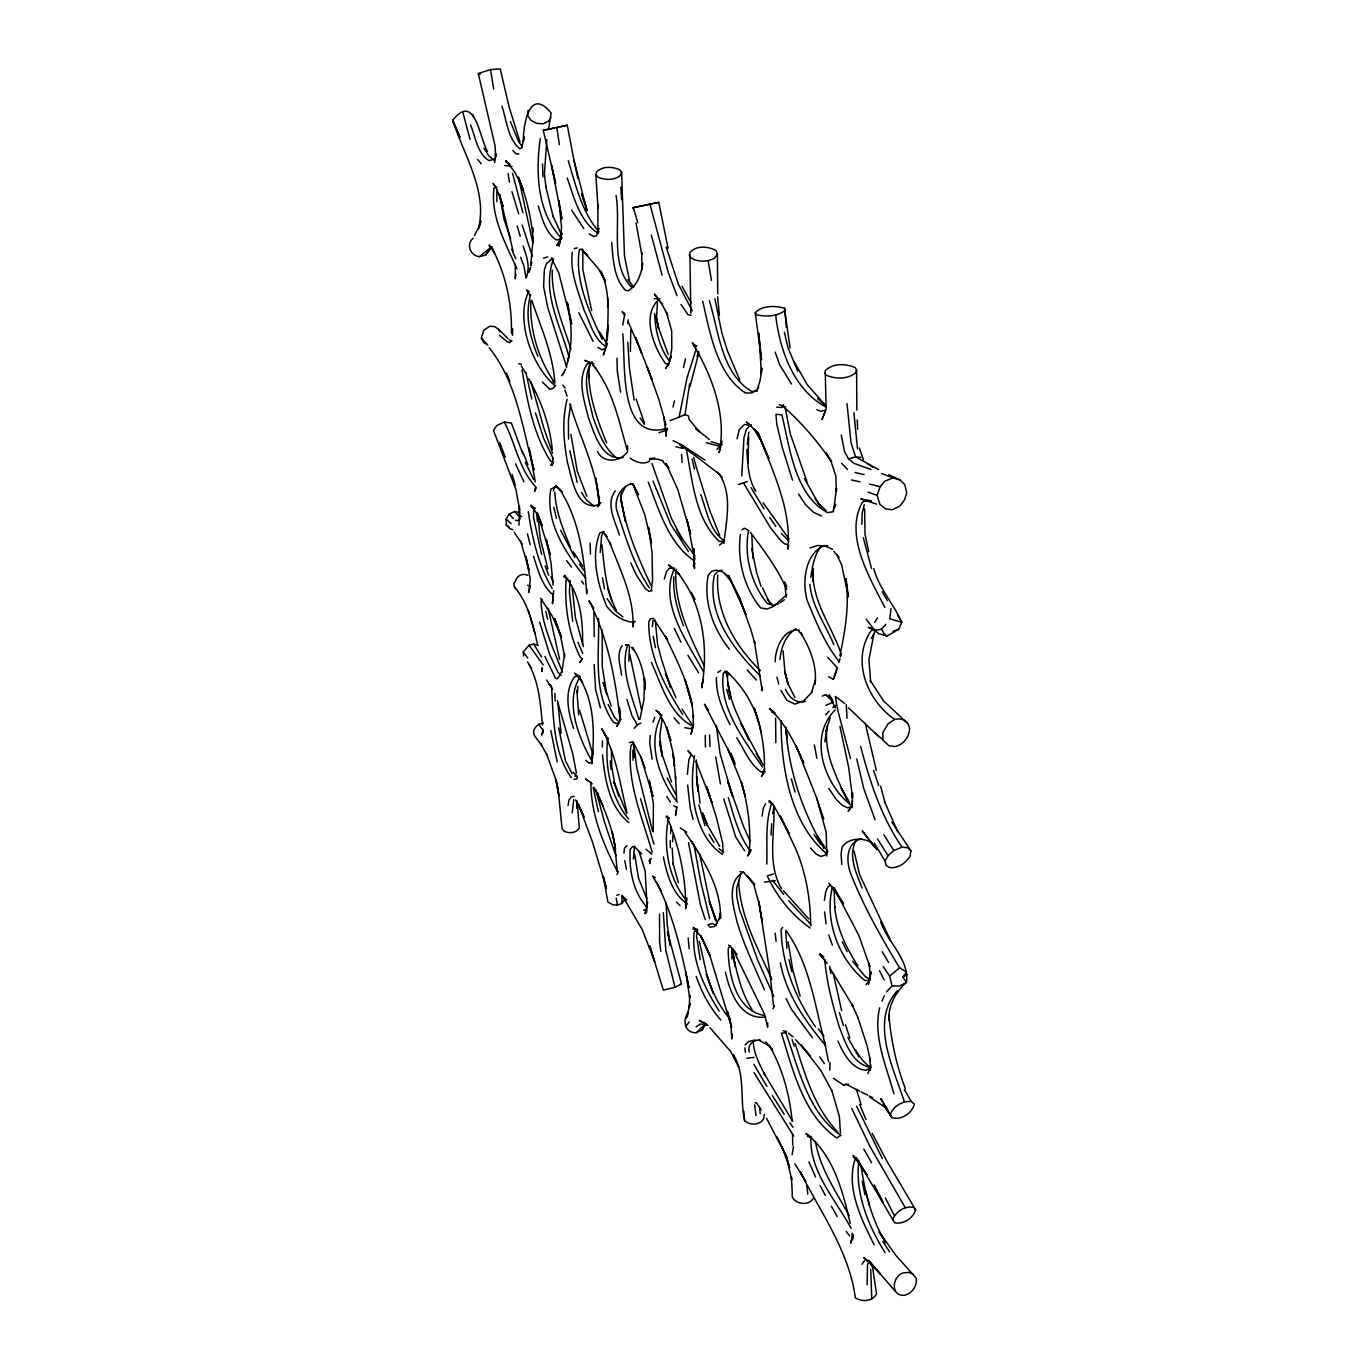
<?xml version="1.0" encoding="UTF-8"?>
<svg xmlns="http://www.w3.org/2000/svg" width="1369" height="1369" viewBox="0 0 1369 1369"><rect width="100%" height="100%" fill="white"/><g stroke="black" fill="none" stroke-linecap="round" stroke-linejoin="round"><path stroke-width="1.5" d="M611.413 749.493L611.755 766.674L614.852 784.608L613.979 782.041L626.797 813.665M672.196 848.113L673.24 864.746M690.849 313.261L689.856 252.529C696.273 245.205 708.303 246.129 716.09 250.681L717.407 254.343L717.715 293.89M716.5 677.518C715.713 694.203 722.798 709.981 729.985 724.629M689.702 994.904L689.702 998.001L685.749 971.939L688.949 987.751C681.591 951.455 673.223 915.04 656.299 881.824L661.073 891.459L658.335 885.948M852.528 792.839L852.511 797.939L848.694 767.581L839.933 726.254M633.419 858.979L634.497 846.196M673.839 576.862C672.692 593.684 677.604 610.129 683.456 625.701M647.024 905.114L645.158 871.043L639.152 851.775M512.571 335.268L512.639 328.663M576.879 690.472L578.711 714.892M617.231 871.471L614.955 845.768L612.2 831.958L615.434 848.985C612.936 829.46 605.201 811.218 597.312 793.336L598.202 795.252L593.821 787.243M696.308 759.966L696.77 779.474L698.087 791.504L696.547 776.788L700.072 803.124M764.347 771.312C765.288 749.801 761.232 728.257 754.216 707.961L758.494 721.703M781.066 720.522C780.929 765.853 789.999 822.341 825.764 852.973M659.567 914.047L659.567 941.444L660.799 951.301M542.073 667.336L541.987 671.597L542.449 668.654M852.493 793.181L852.185 807.488L852.357 800.66M767.735 1022.968L767.633 1027.161L764.535 1014.258L733.767 951.079M602.189 629.98L602.24 666.412L606.672 694.083L603.164 682.395L611.173 706.079M597.911 230.386L597.928 204.529L598.031 207.746L595.823 174.633L596.696 171.81C602.685 165.923 612.508 166.573 619.712 169.722L621.629 172.46L624.469 255.849L629.603 281.244M600.187 552.58L601.641 535.604L604.003 531.412M689.651 995.383L689.309 1007.635L689.856 1003.426L687.495 1014.84L688.453 1011.759C682.207 1019.494 684.38 1033.321 696.325 1032.739L702.177 1029.95L705.514 1023.413M829.802 1070.113L830.025 1062.276M861.837 524.31L862.162 513.409L864.25 504.613M533.208 237.949L530.607 265.381M883.108 739.944L882.714 732.911L888.087 723.739L894.641 719.444A16.24 12.903 -47.7 0 1 909.581 728.274C909.598 736.625 903.454 744.668 895.24 746.533L888.823 745.66L875.15 732.637M530.932 300.256C529.341 329.245 538.034 358.079 554.188 382.071M762.311 687.375L762.191 690.695L754.387 641.548L754.781 643.242L750.674 629.004L739.311 597.534L728.53 575.493L745.883 614.424L739.311 597.534L731.354 581.842L724.714 573.423M840.446 1133.207L839.385 1116.454L831.702 1090.22L832.147 1091.367L820.921 1070.558L800.728 1044.615L810.551 1056.286L795.56 1039.619M520.631 257.321L523.968 266.065L526.072 278.129C530.659 267.4 526.74 256.362 523.129 246.044M748.706 437.019L747.765 463.081L747.269 449.34M826.859 856.138L826.174 832.318L816.711 798.144L823.762 818.867M687.375 774.46L688.847 759.744L690.9 755.192M717.784 575.014C715.097 611.875 734.811 645.74 760.462 670.69M542.518 733.613L542.74 729.215M577.461 692.577L577.786 686.417M653.201 831.873L653.389 803.517L649.214 780.381L652.893 796.313L640.932 757.177L632.94 741.912M864.626 508.892L865.02 534.269L868.75 551.861M564.627 653.869L562.163 669.971M834.132 889.456L834.782 907.75L834.645 906.535C836.664 928.045 846.11 947.93 857.85 965.778M593.924 612.662L594.18 636.636M572.174 812.861L573.731 799.479M771.038 835.039L771.688 823.676M775.607 718.075L775.829 742.597M519.005 525.2L519.364 506.273L520.1 519.091M630.818 330.1L630.39 351.405M846.23 704.556L847.035 718.246M773.998 808.446C774.614 834.97 767.273 865.003 781.613 888.875M548.524 129.388L551.159 113.045C529.632 86.572 523.215 123.963 523.283 141.777L524.327 136.951L521.709 147.647M586.993 589.149L586.668 593.855C584.272 557.696 579.549 519.655 559.271 488.665L562.334 492.395L555.814 485.447L558.946 488.682L555.506 486.423M650.189 735.512L649.693 742.546L652.123 759.008M670.125 420.659L685.013 414.704L689.651 383.799M687.05 897.927L685.647 908.759C686.211 877.597 678.819 844.759 666.686 815.924L669.304 818.559L666.121 816.814L668.739 818.217M621.629 491.642L621.013 500.25L625.411 521.247L620.859 498.213C625.445 528.708 638.176 557.594 650.959 585.47M553.162 594.266L552.46 603.78L553.675 590.638M622.758 325.137L624.623 314.699M672.538 841.661L673.103 834.491M888.789 1020.624C888.139 1005.616 895.651 992.063 906.466 982.326C909.564 959.549 887.625 942.42 880.934 921.97L890.329 940.383L859.578 874.603L854.051 851.005M588.602 377.861L589.611 365.164M775.179 661.775C775.162 648.444 783.359 628.097 799.393 630.185M813.374 573.32L812.638 581.38L813.374 568.563C810.534 598.732 830.572 624.213 840.309 651.404M824.874 741.895L827.184 726.152C823.077 753.378 837.383 779.132 848.78 802.901L841.114 788.048L849.225 801.943M627.806 323.632L628.166 319.798M761.848 368.193L761.352 373.412L759.401 341.052M646.476 912.935L647.537 901.88L645.073 913.756L646.613 909.392L643.635 910.231M670.57 833.396L671.169 827.338M572.31 252.187C569.692 272.277 578.42 291.58 584.152 310.387C590.364 322.844 593.616 339.461 606.45 346.853M727.709 673.308L727.298 676.953L727.487 672.624C726.511 696.958 739.517 718.657 749.134 740.15L741.142 723.671L763.2 765.305M494.568 162.62L495.578 153.533L495.732 156.99L495.082 145.901L478.294 73.464L490.564 69.597L500.215 68.929L509.182 107.21L520.015 141.982M553.025 458.341L552.237 465.409L553.213 461.918L550.68 465.049L553.589 462.157L550.355 460.891C533.328 434.041 527.305 401.083 522.051 370.075M652.38 626.591L653.081 620.26M679.127 417.134L687.152 377.433L696.376 348.359M528.126 110.29L527.544 115.407L531.172 120.523L536.768 123.347L543.134 123.826L548.267 121.311L550.851 117.477M487.843 345.159L483.514 342.404L481.358 337.972L483.77 330.305L489.708 326.267L494.568 326.609L498.384 329.125L508.036 338.622M623.956 853.144L624.538 848.061L627.002 845.546M731.85 948.289L731.97 959.104M732.381 1034.074L731.765 1039.003L730.926 1023.824L727.35 1011.263L731.508 1027.212M747.252 444.6L748.826 432.279M496.896 190.086L496.844 201.773M740.407 534.389C736.933 560.092 744.154 587.797 760.616 607.887L766.88 609.051L773.28 606.587L786.884 594.642M629.415 645.911L628.919 661.176M761.746 368.415L760.189 380.24L756.817 391.175M891.031 608.675L889.696 618.805L901.76 622.279L898.594 629.415L887.129 636.003L883.433 634.377M591.767 758.529L592.863 750.503L591.87 763.936C594.368 734.828 595.344 703.632 579.481 677.758L582.527 682.275L574.689 673.137L579.806 676.594L576.743 675.824L574.501 676.902C563.703 692.166 568.272 712.068 573.577 728.496M764.278 1114.4L763.697 1118.713C759.949 1125.386 749.955 1125.609 744.633 1120.732C739.688 1099.102 745.677 1074.682 733.305 1054.626L738.712 1066.947L730.652 1051.478L709.895 1027.691M540.31 138.526C535.484 171.399 537.11 212.178 560.845 237.47L558.946 246.146L561.786 233.106L559.767 240.893L556.687 245.496L561.786 237.881M551.536 686.605C553.401 716.295 553.196 752.984 571.318 777.609M780.022 659.516C780.878 647.691 785.635 635.233 795.971 628.576M891.801 822.119L910.898 850.765L910.163 856.121C905.782 862.864 898.064 868.767 889.645 867.518L886 865.413L885.093 860.998L874.226 843.133M546.847 139.467L544.417 173.521L545.974 187.758L545.735 186.252L553.162 216.815M675.619 573.132L676.183 569.247M676.851 806.735L675.533 815.565L676.457 809.969M762.105 816.078L763.269 808.463L765.511 803.774M853.212 1234.701L850.543 1243.138L853.212 1234.701L852.459 1239.698L852.1 1233.127M515.942 274.313L515.223 278.865L515.377 264.337M810.756 577.427C812.467 566.355 814.247 554.496 821.571 545.598M824.378 900.528L825.729 891.852L828.142 886.496L830.761 885.23M621.115 719.136L616.649 726.443C621.03 721.121 620.328 713.677 619.301 707.294L620.003 719.564C615.622 679.058 607.665 637.441 589.064 600.769L593.924 608.349M599.04 228.503L596.473 235.827L593.547 236.478L589.149 233.859M635.13 621.235L633.573 622.228L632.923 626.916C634.292 597.158 619.883 569.47 609.667 542.295L610.574 544.417L604.944 534.167L606.878 536.46M657.445 302.549L656.504 318.498L658.694 329.381L655.888 315.674L659.054 329.142L668.209 354.571M697.711 929.483L696.564 936.088L700.243 959.669M792.086 1154.717L793.49 1146.623M568.067 805.4L569.008 800.078L571.215 797.032L574.21 796.279M772.681 813.665L773.998 806.153M723.876 543.39C726.357 520.631 732.637 494.654 719.307 474.068C706.13 464.416 693.655 453.755 679.88 444.976M719.204 919.54L720.316 913.277L720.47 918.479C721.275 889.61 705.771 864.352 691.054 840.754L698.036 851.912M642.797 263.242C641.24 273.492 637.714 285.419 628.08 290.793L625.171 290.074C613.603 277.531 613.055 258.501 611.686 242.381M694.271 562.402L694.477 568.477L693.672 548.473L694.631 559.031L693.364 566.013L694.904 563.326M582.835 249.398L582.835 269.59L591.682 310.66M788.612 545.324L787.894 549.191C791.761 508.275 771.774 469.755 757.913 432.433L768.848 458.461L760.788 440.493L754.062 429.062L757.519 432.57M650.275 860.382L649.642 863.685L650.617 858.842M607.819 737.686C604.448 765.767 610.42 796.655 628.508 818.987M764.672 768.796L761.489 776.394L764.022 773.348M567.125 399.32C561.82 420.078 563.634 441.759 567.502 462.585C571.712 477.405 576.195 510.466 597.74 505.075M748.946 853.743L749.801 849.601L749.254 853.674C751.119 829.546 748.193 805.092 741.279 781.939L745.455 797.015L741.005 781.699L728.394 750.383L704.453 704.231L708.064 710.254L706.986 708.697M567.981 359.602C573.183 340.778 571.164 321.116 567.245 302.258L571.66 323.974L558.86 273.15L551.382 258.057M651.165 590.535L652.534 580.182L652.072 552.58L648.512 527.407L651.439 542.637L644.765 514.607L632.7 483.719L638.57 494.757L634.634 487.518M570.616 404.42L568.409 420.317L568.546 439.141M839.881 655.563C845.255 630.39 849.67 604.396 845.854 578.659M826.14 408.629L825.233 370.623C832.78 363.042 845.802 363.469 855.06 367.559L856.618 370.092L856.823 410.067M561.786 233.106L560.828 237.487L561.53 227.134L558.877 200.559L561.906 219.04L551.553 165.375L555.609 183.412L543.271 130.329L567.296 125.263L573.97 160.293M761.386 690.267L762.037 687.238M702.194 684.106L703.118 679.88L701.664 687.837C708.697 647.999 703.204 603.832 676.953 571.746L679.606 574.86L668.534 564.969L673.24 568.135L669.321 568.186L666.429 571.729L664.341 579.104M869.349 979.691L871.06 972.007L868.408 984.26L870.136 975.447L869.093 963.485L869.863 966.634L858.722 935.164L833.704 887.454L843.526 903.745L828.895 883.142M683.525 367.474L685.458 358.866M597.911 507.078L599.382 500.866L595.789 477.986L599.468 505.349C597.175 469.926 579.943 437.55 569.898 403.906M530.932 265.826L531.754 262.386M570.171 580.713L569.401 591.956L572.704 621.372M689.993 386.554L698.806 352.997M530.47 585.573L528.776 592.435L530.282 578.916L525.833 556.362L529.016 570.086L520.46 540.481M737.001 438.833L739.277 429.661L744.479 424.39L751.598 425.981L746.327 421.943L757.125 432.262M672.966 406.969L674.489 400.86M639.956 719.221L644.012 699.337L644.457 678.066L645.244 689.189C644.337 674.541 640.863 659.653 632.427 647.417L634.532 650.771L631.417 647.417M662.151 718.639L659.772 736.128L662.185 756.236L659.533 741.485L662.51 755.585L671.597 782.058M879.617 1007.858C872.892 1036.795 886.428 1066.075 893.854 1093.763M722.028 441.212L719.119 452.66C727.213 414.858 711.64 374.678 692.252 342.763L696.239 346.169L693.193 345.382L696.872 346.066M693.655 724.047L691.054 734.263L693.09 725.981L693.347 715.148L693.381 717.647L692.081 704.077L685.013 679.76L692.235 705.874C687.82 681.197 675.978 658.677 665.351 636.226L667.011 639.306L654.433 620.037M566.441 366.379L569.23 355.478L567.587 361.775M838.906 662.682L839.967 658.711M810.876 1138.409C809.815 1171.744 835.86 1200.271 851.193 1228.421M872.156 1133.344L887.044 1161.46L915.621 1209.854C913.277 1218.153 903.198 1224.725 894.607 1222.757L857.422 1159.783L867.381 1175.595L853.127 1155.436L857.644 1159.988L853.263 1157.096L856.874 1158.088M840.498 656.726L841.387 653.578M621.817 895.223L622.022 903.42L617.539 905.131L612.901 904.806L607.836 902.034L603.267 876.297L606.484 888.618L592.52 842.123L578.351 804.014L584.272 817.379M874.004 633.761L868.921 659.516L870.684 682.19L870.359 680.65L883.518 700.877L907.561 723.311M836.75 668.585L833.396 679.264L828.536 676.714M487.501 151.531C479.492 137.704 474.821 91.757 452.728 120.404C463.834 155.091 488.1 191.643 478.277 229.136L481.084 221.076M529.153 272.089L530.522 267.537M668.106 820.253C663.315 847.291 668.551 877.289 685.544 899.416M625.222 898.56L622.022 903.42M836.972 669.749L833.396 679.264M825.866 731.217L830.162 717.698M890.244 1114.982L880.832 1098.708L891.972 1117.652L890.244 1114.982C892.742 1106.34 902.582 1100.727 911.326 1101.48L914.321 1104.184C912.199 1113.185 901.11 1120.544 891.972 1117.652L883.227 1104.903L887.574 1108.89L869.572 1096.945M858.876 1160.604C854.804 1192.81 868.117 1225.666 885.093 1252.652M877.153 495.441L880.113 486.662L885.041 481.032L893.187 477.901L900.323 480.125L904.841 484.729L906.74 492.635L904.652 499.685L899.998 505.914L892.468 509.747L885.486 508.857L879.839 504.305L877.153 495.441L868.117 492.138M720.573 916.511L714.481 926.505L710.066 927.241L707.841 924.794L712.102 923.527L716.483 925.393M543.065 731.217L541.696 735.085L542.774 732.244M867.946 1073.57L870.958 1065.065M653.047 722.182L654.81 717.288M748.467 530.796C743.795 555.403 751.341 584.495 767.496 603.661L773.177 605.303L778.773 603.643M696.992 356.573L698.789 351.593M694.631 755.756C688.864 788.065 693.227 834.919 722.524 854.461M553.333 490.838L554.907 486.594M832.557 886.684C823.864 919.797 838.752 959.652 865.122 980.7L869.555 980.016M825.148 411.539L821.999 419.564L825.935 409.707M835.655 504.322L833.875 508.84L836.493 488.014L836.356 491.351L835.809 475.916L831.017 461.507L825.901 452.66L831.411 461.439M811.851 691.448L815.428 679.931L815.034 684.158C817.276 665.83 809.952 647.794 800.386 632.529L802.593 635.062M771.295 804.613C764.98 823.59 767.496 844.297 766.777 864.027M590.912 782.212C590.484 812.878 603.318 844.776 617.607 871.796M676.029 446.739L681.95 448.228L683.063 445.473L673.137 440.647M856.618 370.092L855.488 372.916C847.479 379.453 835.381 379.127 826.226 375.243L824.754 372.881M833.054 510.74L835.449 504.802M620.465 496.074L624.983 487.706M892.502 1220.258C895.155 1211.856 905.303 1205.011 914.098 1207.578L915.621 1209.854M854.923 1159.765C845.956 1188.446 861.409 1219.385 874.192 1244.849M740.732 874.483L736.642 888.053L736.847 897.003L739.277 909.016L757.861 960.542L773.913 996.41M871.266 638.57L875.955 629.928M530.71 294.472C524.567 314.75 530.025 337.082 537.829 356.248M882.012 1000.961L884.306 995.776M650.532 458.204L649.077 461.473C642.728 464.844 635.61 462.02 630.236 458.136M616.991 874.517L618.258 871.796M666.121 432.022L667.507 429.079M702.177 1029.95L704.795 1024.371M561.992 670.964L558.501 677.398L556.995 678.767L555.523 678.185L544.862 656.418M479.937 224.927L474.444 235.554M621.629 172.46L620.054 175.762C613.877 180.486 605.201 180.143 598.253 177.354L595.823 174.633M536.391 487.672L534.56 491.488L535.655 486.748C519.039 469.293 515.394 443.077 504.305 422.097L496.776 425.537L493.456 430.396L515.959 489.606L519.57 509.679M773.023 1008.748L774.358 1005.975M725.998 674.267L727.333 671.512M855.83 840.737C847.839 856.173 856.498 873.405 862.111 888.105M627.327 646.1C620.071 670.331 632.067 696.273 638.964 719.615M841.045 1135.466C807.693 1112.706 798.76 1068.813 785.84 1032.688L786.593 1031.216M885.093 860.998L888.036 855.693L893.854 850.525L902.017 847.154L907.75 847.753L910.898 850.765M523.694 655.973L523.215 651.969L528.999 645.244L533.722 644.063L537.795 645.227M783.65 404.642L782.007 407.466L776.702 407.192M565.739 369.082L561.838 375.739L564.37 372.009M751.222 849.995L747.577 856.001L749.853 852.459M553.521 259.186C541.012 291.357 560.623 325.531 568.939 356.676M512.827 529.632L509.85 528.691L506.308 524.977L506.068 519.125L509.131 514.128L514.658 511.493L519.467 512.673M527.749 272.226L530.676 267.571M542.107 599.382L540.995 601.145C542.021 626.129 553.778 649.128 562.385 672.179M745.164 1044.941L748.484 1041.552L755.226 1040.029M622.176 645.774C615.879 654.331 620.687 665.745 621.543 675.242M874.654 622.382L877.563 617.881M813.905 1197.259C810.362 1205.781 796.672 1205.062 792.548 1197.516A12.133 9.429 -0.1 0 1 792.309 1193.665L791.368 1177.1L791.658 1179.667L786.473 1156.531L766.52 1118.233M685.664 1018.947L687.768 1015.866M581.192 660.406L579.771 662.493L582.492 658.677L580.456 657.633C568.665 634.069 564.387 606.262 566.064 580.114L567.81 578.865L563.806 576.452L566.817 578.488L564.387 575.271L570.325 583.091M730.156 945.859L728.205 948.7C728.274 973.051 735.256 1009.723 763.508 1015.319M851.073 807.128L848.113 811.423L851.877 806.512L847.702 807.864L842.414 805.451L836.373 799.65L828.775 788.51M479.475 256.653L485.55 255.113L490.958 247.259L479.475 256.653C470.44 256.02 465.7 243.99 473.178 238.257M886.547 991.892L892.058 985.902L899.536 986.005L906.466 982.326L902.907 977.124L906.552 971.904L899.587 967.883C881.841 938.364 864.592 908.314 851.758 876.246C846.008 863.702 844.895 842.842 861.649 838.769M861.957 1264.271L864.523 1260.609M758.717 387.222L756.646 390.131L751.752 392.971L745.489 392.954C716.637 374.387 709.963 332.342 702.673 301.197M615.331 490.821C605.166 503.912 615.383 521.555 619.404 535.125M485.55 255.113L492.087 246.779M592.127 361.587C580.935 377.656 589.2 399.286 592.845 416.689C598.441 432.176 604.379 449.648 618.514 459.402M827.869 851.278L824.891 855.283L820.767 856.412L815.873 853.862L810.516 847.993M717.407 254.343L714.464 258.245C707.071 262.095 697.129 262.352 690.198 257.304L689.172 254.891M667.559 932.272L681.522 984.003L675.037 987.357L663.349 990.129L649.779 945.893L654.69 961.791L642.283 929.671L623.186 897.191M782.674 927.361L781.1 929.448C781.836 964.443 795.663 998.275 815.428 1026.801M633.659 742.34L630.869 746.002C626.711 782.332 642.335 817.858 652.209 852.339M648.889 861.152L651.114 858.26M674.695 568.032C658.078 602.48 687.324 641.616 703.307 671.494M812.193 691.944L803.74 700.808L794.841 704.145L786.816 700.278L780.912 690.335M866.029 984.585L870.53 978.903M685.493 1026.613L689.206 1022.01M555.626 385.322L553.264 388.231L549.842 389.258L542.415 382.054M661.98 714.704C646.271 742.34 659.208 778.533 677.193 802.114M869.349 1262.081L867.501 1264.34L867.159 1284.789M634.155 728.411L637.167 724.749L640.914 723.157M696.325 1032.739L705.822 1023.379M759.059 337.15L758.717 333.266L761.523 359.739L755.226 312.799C762.293 305.15 775.333 305.578 784.608 308.247L786.336 327.396M835.193 709.946C807.71 737.07 824.326 785.19 851.638 805.554M511.732 340.351L509.764 342.609L507.403 341.942L499.668 335.354M866.183 619.301L875.013 630.596L881.448 629.21L885.846 624.264M720.231 445.969L717.014 449.477L722.182 444.121M580.251 676.406C564.439 701.578 578.266 737.035 591.648 760.428M825.627 714.858L829.135 711.059M899.587 967.883L889.61 976.011L892.058 985.902M561.718 237.522L559.527 239.832L555.917 239.797C545.221 231.943 542.107 217.979 538.257 206.017M577.478 777.78L576.007 779.303L573.97 779.201M528.348 292.23C515.446 320.312 531.805 365.763 554.633 385.339M751.085 424.698L746.516 429.113L743.966 437.789L741.724 475.967M627.276 452.095C619.969 461.952 603.78 463.732 597.483 451.65M543.51 723.02L538.856 724.269L535.399 727.315L533.568 730.995L534.081 735.136L542.415 746.362L540.618 743.607L547.378 755.62L546.436 753.652L556.019 780.125L558.928 795.868L555.865 779.372L558.039 788.253L562.06 828.741L563.686 830.846C568.546 833.858 576.246 833.259 579.309 828.005L577.136 801.926M897.294 990.762C869.674 1021.77 893.495 1068.077 904.396 1101.823M719.478 545.256L722.798 542.415M597.158 505.537L600.82 502.543M832.865 707.619L835.774 705.292M693.33 726.545L690.575 728.684L684.842 727.675M794.995 1163.89L805.691 1181.498L800.044 1171.573C820.716 1212.575 849.225 1251.403 855.317 1297.761C861.803 1302.193 872.755 1301.543 876.536 1293.893L872.293 1265.538M784.608 308.247L784.779 310.575C777.147 316.615 766.161 316.787 756.971 314.887L755.226 312.799M535.365 508.104L533.722 509.336L533.499 517.242L541.576 554.377M519.091 519.45L517.431 520.648L515.48 520.152M780.159 602.668L784.351 599.759M696.034 1026.904L700.38 1023.995L707.773 1025.415M717.852 672.419L720.727 670.519M741.93 529.786L744.411 528.177L748.809 530.556M840.344 1135.688L836.853 1137.964C803.5 1115.29 792.873 1070.01 781.459 1033.219L785.84 1032.688M870.77 1067.409L866.064 1070.318C851.124 1068.915 843.441 1053.189 837.896 1041.09M902.907 977.124L907.356 974.42M522.119 147.476L519.792 148.827C507.694 138.594 506.718 120.352 501.927 106.132M494.876 159.078L489.024 160.669C477.131 153.294 475.591 136.832 470.474 124.887M552.717 258.108L546.385 263.755L544.349 269.967L543.596 286.669L547.737 307.443L566.715 367.422M825.815 705.411L833.139 702.211M659.824 298.75C640.675 314.066 653.578 347.35 665.676 363.846L669.116 363.692L665.471 368.501L668.688 363.897L671.135 356.043L669.886 360.458L671.803 348.154L671.683 330.87L666.429 312.269M726.289 671.512L723.397 672.915C718.554 707.431 743.966 739.773 762.482 767.034M665.3 430.533L658.9 432.775M822.256 696.102L825.558 694.716L829.118 696.907M738.387 484.575L747.286 481.529M773.451 873.952L767.307 875.938C776.343 895.925 792.394 915.741 810.191 927.994M590.997 762.567L589.012 763.286L585.829 760.274M743.658 871.967C725.416 881.841 733.562 907.801 737.549 923.699C744.668 946.441 754.935 968.02 764.484 989.804M603.387 531.737L599.793 532.986C590.723 555.797 597.586 584.187 606.707 606.364C613.107 614.476 622.946 621.783 633.573 622.228M810.037 547.959L817.413 545.461L825.507 546.248L832.643 549.26M892.913 631.28L898.594 629.415M632.05 483.565C619.969 486.525 612.953 501.088 617.47 512.622C625.958 538.376 633.95 565.106 649.3 587.746M824.925 410.152L821.16 411.316L816.831 409.759M871.711 500.951L868.151 500.369L862.47 502.132C843.988 535.193 869.469 577.307 884.87 607.511M652.174 590.518L649.214 591.442L645.244 588.584L636.226 574.758L630.784 562.967M764.484 882.115L775.384 880.661M543.527 258.125L547.686 256.876M658.746 202.355L632.649 207.78L658.746 202.355L668.038 248.148M722.147 570.154L717.75 571.403L714.344 575.254C706.301 614.407 733.835 649.693 760.086 675.67M619.062 722.678L616.238 723.465L613.363 722.233C592.418 692.252 599.639 653.133 598.51 618.651M667.456 428.189C617.556 443.419 625.992 361.707 622.724 333.796M721.446 444.549L717.236 445.678L706.199 442.7M841.25 435.017L844.587 451.702L848.506 458.837L855.591 456.921L860.879 457.366M616.786 895.24L619.164 894.59M833.396 1078.327L843.441 1084.95L846.11 1084.231L859.766 1091.23M496.81 187.177L494.072 187.878C490.085 215.429 505.709 244.093 517.037 268.82M556.036 486.269L550.868 489.161C544.794 522.308 565.859 553.367 585.727 578.231M629.312 742.7L632.358 741.981M574.176 248.525L577.273 247.875M554.017 128.087L543.271 130.329M623.083 457.52C601.676 461.353 594.317 432.895 588.345 417.596C584.392 400.723 576.794 379.983 587.027 364.103L590.689 362.871L593.889 363.949M567.296 125.263L556.858 127.437L559.408 144.703M651.199 458.564L654.707 457.879M805.571 701.322C796.672 704.487 788.749 696.907 785.43 689.292M833.841 511.612L827.646 512.656C794.841 495.219 789.879 448.022 781.904 414.91L775.966 414.277L776.753 423.911L782.435 448.091L792.497 480.091M843.441 1084.95L848.404 1084.18M582.39 249.09L579.361 249.517C574.381 279.276 589.337 312.354 602.138 339.17M681.95 448.228L686.023 447.646C692.457 479.492 694.596 518.081 719.273 541.439L723.722 541.371M753.908 1057.398L746.789 1058.203M634.874 846.572L632.067 846.898L630.185 849.413C628.833 869.315 633.128 892.485 647.092 907.356M760.223 1040.012C753.6 1039.499 747.149 1044.958 749.202 1051.974M512.006 166.282L504.511 165.461M634.241 286.549L631.212 286.805C609.65 264.285 621.081 223.814 616.016 195.408M504.305 422.097L511.373 423.021L522.855 453.892M765.271 771.825L761.352 772.082C749.408 764.005 744.24 749.476 736.744 737.737M649.676 458.889L658.147 459.214L663.058 460.994M756.544 391.243L751.547 391.397C721.429 373.275 718.793 331.486 709.364 300.701M518.919 153.927L516.13 153.978L512.845 150.59M653.954 618.531L650.72 618.566L648.803 621.697C648.136 655.152 665.043 686.759 682.549 714.344M827.749 545.632L823.984 545.615C804.818 554.394 802.166 581.603 807.06 600.016C815.65 621.286 824.566 643.036 838.821 661.227M628.457 644.833L625.376 644.799L628.85 645.398M765.87 1016.996C740.218 1020.435 730.053 992.303 725.365 972.144M478.209 74.063L480.211 74.166M521.76 516.575L517.944 515.36L514.658 511.493M654.142 298.647L657.959 298.904M692.971 928.918L697.334 929.329L694.22 931.673C690.934 959.755 704.453 987.785 719.119 1011.075M680.325 983.883L681.522 984.003M561.29 675.259L557.902 672.282L549.79 654.673L539.626 622.022M779.201 404.676L785.738 407.089M887.129 636.003L878.847 633.727L875.013 630.596M721.343 444.788L711.161 441.657M871.317 1067.478C852.254 1064.757 845.392 1042.528 839.283 1027.024C832.746 1005.034 826.619 982.6 824.737 959.669M691.054 315.264L687.974 314.682L681.095 304.448M807.47 1136.544L811.646 1137.331L805.93 1133.515C833.516 1154.717 842.602 1190.944 850.2 1223.253M868.151 500.369L860.827 498.915L876.519 504.134M518.834 363.692L521.349 364.188M851.535 479.989L860.023 481.82M771.688 712.188L775.213 712.975M553.572 593.906L551.211 593.359C541.183 583.553 537.743 569.145 533.499 556.242M693.296 726.357C669.612 715.029 661.655 684.928 651.456 662.459M855.043 472.51L864.13 474.632M869.537 484.096L880.113 486.662M788.493 544.776L784.54 543.818L780.484 540.327L770.422 527.578L743.213 482.59M740.064 871.591L744.462 872.857M826.055 407.106C793.524 389.72 779.594 349.745 775.658 314.973M759.162 1040.303L769.224 1045.813M783.188 1030.686L785.447 1031.387M533.944 507.642L531.086 506.701L533.927 508.07L531.052 505.161L538.068 515.428L542.227 525.867L537.178 512.519L550.15 554.531L546.248 539.129L551.057 563.087L553.008 584.922M821.263 955.733L823.779 956.572M870.958 469.533L853.88 463.27L848.506 458.837M685.013 414.704L688.367 415.834L689.257 419.564L699.319 431.783L695.897 428.737L709.45 439.517M527.818 575.356L525.696 574.621A8.163 6.811 -35.6 0 0 517.294 577.376L513.94 583.451L514.402 586.907C528.451 603.387 533.071 625 537.795 645.552M881.55 473.537L893.187 477.901M686.793 832.147L680.29 828.057M591.887 363.127L584.7 360.355L590.056 362.734M574.86 775.949L577.478 776.976M755.14 1102.61L756.218 1103.038M506.017 162.363L510.004 164.058M913.226 1274.214L909.119 1272.434L903.591 1272.828C891.886 1275.908 890.09 1296.922 904.858 1295.211C912.182 1293.243 917.692 1285.577 916.101 1277.979L895.822 1255.305L879.12 1231.843L885.846 1242.778C871.591 1219.916 865.157 1193.101 861.169 1166.73M873.2 629.466L868.22 627.31L874.415 629.535L870.821 631.058C851.193 660.799 867.159 700.38 894.641 719.444M821.691 515.976L813.682 512.417L805.691 504.904L798.657 494.141M494.688 160.601L488.493 155.553L483.959 148.177M687.614 904.139C672.282 894.333 666.874 873.935 663.383 856.926M527.544 585.179L530.333 586.48M888.738 474.615L900.323 480.125M548.507 684.26L551.091 685.51M837.537 667.986L827.715 657.36M861.255 1091.983L867.792 1095.183M872.258 843.082C863.206 837.178 848.558 837.623 842.089 847.069L841.062 854.068L841.798 864.472M878.59 469.635L855.591 456.921L851.005 442.683L847.017 403.667M869.469 1096.056L872.806 1097.767M822.341 955.802L819.466 954.261L822.752 957.718M768.899 802.012L772.886 804.168L769.19 800.557L774.101 806.17L789.194 833.721L780.244 815.89L796.193 849.909C806.136 873.918 810.551 899.878 810.67 925.803M628.867 822.615C609.256 807.128 604.67 778.482 602.514 754.781M870.564 979.588L865.191 976.508L852.579 961.175M509.148 339.871L511.715 341.343M598.475 233.517C579.874 221.658 574.022 197.735 567.262 178.056M529.392 291.614L526.483 289.937L529.957 295.293M707.687 1025.141L699.422 1020.384L704.214 1023.173M724.851 671.289L729.934 674.25L726.1 671.135C744.377 687.067 756.749 709.279 761.386 733.031M593.924 506.136L586.018 499.599L581.534 492.429M673.77 805.691L676.868 807.556M655.375 877.717L652.5 875.989L657.411 884.1M597.945 347.367L601.966 349.814L604.91 348.719L607.374 343.208L603.37 354.947L605.663 348.205L608.007 325.24L607.22 340.094C607.614 317.026 611.087 292.35 600.615 270.84L605.474 281.449L598.27 268.444L583.947 251.947L587.626 255.045L581.825 250.168M625.034 313.569L622.108 311.773L624.743 315.161M704.984 460.018L682.891 445.644M630.613 483.445L634.36 485.807M693.398 560.332C668.021 541.936 658.883 510.038 648.239 482.059M867.86 463.8L872.72 467.188M622.929 616.837L615.263 610.848L607.1 598.561M588.858 781.271L585.573 778.893L592.195 783.821M506.308 524.977L509.063 526.997M724.509 541.029C709.484 530.71 706.746 510.569 700.757 494.585M844.673 703.392L835.295 696.427L837.811 710.391L850.543 758.614M727.264 575.459L722.404 571.78L716.398 570.188L711.692 571.249L708.303 574.997C702.93 600.854 713.215 628.901 729.42 649.197M543.305 730.841L538.856 724.269M774.204 712.137L769.515 708.577C785.447 723.38 794.927 743.47 803.791 762.978L795.851 745.421L816.797 798.384M489.109 246.044L493.045 249.107M696.787 930.15L693.279 927.361L702.006 937.885L709.672 954.98L710.34 956.709L700.688 935.694L709.672 954.98L731.662 1027.452M788.441 1033.167L793.045 1036.863M788.852 540.995L781.408 533.585M646.048 849.293L651.901 854.153M719.033 848.66L723.568 852.425M781.699 405.258C800.865 421.635 817.464 441.109 831.65 461.901M811.15 924.742L788.715 900.716M511.167 523.625L506.068 519.125M728.548 945.038L731.132 947.262M659.824 713.694L655.939 710.323L660.714 715.012L658.746 711.966L665.009 723.961L670.844 740.663L666.652 727.196L672.675 751.17L674.523 766.058L673.223 754.062L675.653 778.893M635.438 847.702L641.753 853.897M868.87 1262.081L863.788 1257.512L880.541 1274.111L868.579 1260.404L895.206 1291.241M823.967 404.043L817.652 398.379L825.182 405.224M878.881 736.813L848.404 707.739M804.356 478.5L818.457 503.501L826.311 510.705M596.234 368.261L592.76 365.01C612.645 388.933 618.754 420.471 627.07 449.665M825.558 694.716L832.985 701.698M825.541 405.446L807.06 384.432L794.191 361.621M573.166 772.373L576.999 776.035M617.83 720.693L614.749 717.698L608.178 704.487M622.655 896.182L626.643 900.066M744.753 873.816L754.815 884.682L747.269 875.698L753.789 884.631L759.23 904.327L769.532 970.33L773.622 1006.181M868.767 1066.365L862.076 1059.828L855.214 1049.681M676.543 902.103L680.119 905.645M513.443 518.611L509.131 514.128M690.472 753.207L687.94 750.64L694.511 757.998M798.127 630.51L802.302 634.874M716.723 471.689L722.182 477.405M841.593 463.27L847.462 469.43M552.528 380.753L554.89 383.252M633.094 286.446L627.96 279.601M694.939 555.9L680.205 536.083M543.271 665.009L528.999 645.244M756.355 680.051L747.217 670.006M514.368 532.644L522.274 544.178M481.358 337.972L487.022 344.098M508.686 163.784L505.863 160.686L514.966 172.391L523.557 190.411L518.321 177.029C526.483 197.016 531.36 218.27 533.243 239.763M669.698 361.433C659.499 347.966 655.067 330.1 654.656 313.313M808.839 918.958L783.342 890.654M827.133 850.474L817.43 836.391L824.206 848.489M767.222 599.263L772.749 605.406M663.178 462.089L668.842 468.455L666.121 463.715L677.723 489.349L690.558 533.619L687.033 519.826L694.631 559.031M489.144 347.829C517.037 382.002 522.428 428.565 533.944 469.909L528.982 447.766L535.279 481.871M674.027 717.801L679.246 723.688M603.199 532.301L606.689 536.289M599.023 231.823C581.825 211.973 575.75 185.243 568.272 160.686M765.665 1041.877L772.373 1049.749L768.95 1045.026C782.503 1067.888 789.588 1094.806 792.155 1121.177M477.678 159.523L481.238 163.75M837.862 1132.095C814.435 1107.812 805.075 1074.733 795.149 1043.418M833.789 551.228L838.906 557.405L836.989 555.01L841.576 564.695L848.438 596.816L845.922 578.762M730.276 1019.101C718.896 1006.249 711.555 990.471 706.336 974.249L713.249 993.312L706.678 973.889L699.285 941.273M514.402 586.907L516.421 589.389M720.83 1020.042C709.655 1007.413 701.681 992.32 696.205 976.422M825.661 1045.591C805.348 1021.36 786.422 994.51 780.313 962.852M783.718 894.505L772.492 880.301M607.066 344.149L599.331 331.64M562.727 385.083L565.106 388.06M744.65 850.885L735.735 837.041L723.756 798.914M812.536 1037.805L791.539 1009.432L786.114 998.668M522.41 146.654L518.697 141.897L510.312 121.499M818.234 1028.872L823.95 1036.196M818.457 503.501L821.537 507.437M688.367 551.45L670.81 524.532L652.979 481.015M876.999 849.738L862.179 830.709L874.688 847.514M572.139 773.69L565.5 760.873L558.655 727.863M583.81 228.503L571.626 210.124M788.92 538.821L763.046 502.731M750.434 532.387C763.902 550.389 777.797 568.683 786.645 589.44M661.757 303.644L654.553 294.267L661.757 303.644L667.713 315.332M581.483 581.089L583.776 584.067M566.475 560.469L571.54 567.108M691.533 723.842L682.053 709.21M732.432 948.375L737.155 954.655M846.282 1231.501L849.687 1236.002M827.116 963.417L819.98 953.902L824.617 960.165M523.215 651.969L527.835 658.13M815.154 498.812L821.332 507.095M579.583 564.541L583.878 570.377M692.269 310.866L678.339 284.17L666.19 246.985M553.281 458.683L543.869 438.936L535.467 412.993M832.523 699.696L829.101 694.87L835.33 707.91M819.74 1056.936L824.412 1063.525M495.903 187.365L493.114 183.395L496.81 189.008L503.125 206.531L499.36 194.244L513.05 250.852M540.669 598.339L552.409 616.444L561.53 637.509L554.753 618.446L560.571 636.106L564.764 657.052M769.669 517.533L775.829 526.398M791.487 384.005L779.611 364.633L775.145 352.09M756.321 1102.661L761.164 1109.711M883.227 966.634L889.61 976.011M748.757 848.883C738.148 833.618 733.562 815.171 728.308 797.597M684.637 831.479L692.56 843.441M637.167 724.749L631.93 715.593L626.899 699.319M666.806 796.638L670.434 801.994M579.823 562.129L582.681 566.338L573.389 551.81M789.896 1122.751L792.993 1127.371M793.695 1135.996L754.011 1072.594M640.196 418.058L644.303 424.253M814.025 834.491L820.681 844.536M785.823 930.287C809.644 963.434 814.795 1005.12 824.994 1043.657M698.532 672.795L687.923 655.289M858.876 1057.056L847.89 1037.565M882.902 1241.563L889.628 1251.848M489.246 244.897L494.603 253.179L492.874 249.877C506.154 275.528 512.074 304.414 511.424 333.215M784.197 1114.263L772.356 1095.559M902.017 847.154C881.345 816.917 869.743 781.579 860.656 746.396M830.213 968.567L852.819 1006.044L851.775 1004.161L858.312 1018.296L857.798 1017.133L867.244 1046.31L870.359 1060.821M527.51 661.946L531.412 668.004M719.769 846.384L708.167 826.482L702.485 812.912L707.397 825.986L702.999 814.144M541.628 657L533.722 644.063M883.809 834.731L893.854 850.525M521.178 365.917L525.456 372.659M546.642 679.948L552.614 689.411M750.948 487.621L763.988 508.703M877.563 839.009L888.036 855.693M905.268 1207.715L869.709 1146.007L851.758 1108.462M552.255 588.653C538.428 565.448 532.336 538.239 528.28 511.801M794.824 697.369L787.74 683.182L784.796 671.34L788.048 684.295L787.74 683.182M752.043 1009.569C740.663 991.806 736.248 970.587 732.261 950.154L735.239 966.873L733.288 954.997M574.877 557.474L560.674 530.265M604.02 732.826L607.99 739.397L601.744 728.804C616.17 754.37 620.191 784.283 626.934 812.501M792.617 1121.228L763.594 1072.611L764.758 1074.802C759.573 1063.953 753.138 1052.761 753.292 1040.406M593.085 341.377L578.779 312.662M709.159 834.508L713.899 842.431M754.353 488.75L755.756 491.095C747.987 478.637 747.577 463.851 747.32 449.648M897.431 614.972L901.76 622.279C893.563 603.729 879.052 588.516 873.747 568.563M881.448 629.21L884.631 634.583M753.891 1064.346L766.914 1086.456M882.235 951.797L888.567 962.493M904.31 1089.604L911.326 1101.48M568.494 580.644C580.867 599.348 582.92 622.553 582.595 644.405M849.122 1215.552C836.168 1191.851 820.014 1168.51 815.394 1141.421M882.252 591.75L887.369 600.512M676.611 529.581L682.327 539.352L671.255 518.081L651.969 463.509M691.157 302.789L681.984 286.343M756.355 753.48L761.386 762.174M675.875 794.619L667.114 777.763M863.771 1149.087L871.608 1162.675M831.377 1206.209L837.212 1216.545M575.596 799.958L583.502 815.667M560.879 233.329L552.888 215.806M523.899 481.802L515.548 463.869M498.384 329.125L499.805 331.709M824.104 848.096C802.628 811.8 788.938 771.277 785.943 729.129M820.065 1185.588L825.387 1195.377M691.328 592.332L695.024 599.331M874.141 1184.938L883.073 1202.05M582.783 653.458L578.026 642.369M528.708 378.785C540.943 400.621 549.756 424.441 552.272 449.46M781.699 1146.127L789.656 1167.774L786.473 1156.531L777.027 1136.903M882.303 1158.465L856.566 1106.169M885.332 1197.926L894.385 1215.672M879.548 970.724L884.203 979.999M533.516 479.407L525.268 462.14M704.47 666.429C690.198 636.653 674.472 605.543 675.738 571.643M833.789 644.611C825.61 624.794 811.663 605.954 809.918 584.272M749.887 840.737L743.025 825.148L727.675 781.408L732.757 796.724L720.008 753.429L716.363 725.365M842.311 941.855L847.103 951.626M797.699 371.17L788.065 347.846L784.369 332.222M550.954 576.845L553.384 581.876M674.335 628.457L680.941 642.249M675.961 697.745L665.471 673.445L670.656 687.546L661.467 659.139L657.616 644.679L655.255 620.123M815.548 1176.946L808.925 1161.887M771.808 979.246C757.502 947.622 739.825 915.895 738.661 880.387M762.55 587.831L769.874 603.472M696 761.352L711.931 802.593L706.712 786.696L716.569 818.063L722.678 843.27L723.14 852.853M616.341 610.3C605.731 590.244 604.362 566.988 601.966 544.828M528.999 664.376C539.129 682.926 540.481 704.402 542.5 725.005M897.722 831.753L884.425 801.241M646.904 898.851L638.502 878.145L634.549 853.743M739.808 380.188L727.641 351.371L722.507 335.148M719.718 535.347L709.672 510.397L696.445 467.736M628.131 321.612L641.667 353.116L635.61 337.476L651.901 379.453L647.058 366.618L658.729 399.063L666.018 424.938M597.312 793.336L603.284 806.358M786.764 586.616L784.677 581.859L786.165 597.26M586.788 496.126L577.273 471.261L570.907 434.23M717.356 923.254L709.245 901.367L715.901 920.789L709.587 901.298L699.61 853.708M511.698 249.363L515.668 258.604M875.082 819.826L863.753 788.612L856.754 758.922M859.629 1104.475L866.029 1119.722M522.376 451.222L527.904 464.553M570.274 546.796C563.053 529.307 555.609 511.253 554.839 492.104M606.57 442.82C597.74 420.967 589.337 398.122 588.704 374.336M506.53 373.018L509.884 381.403M677.005 295.687L668.243 272.431L650.087 204.58M640.726 756.681L645.158 767.941M807.025 481.768L790.324 433.956L785.224 407.928M644.405 423.004L636.191 399.235M592.794 754.062L579.583 710.135M545.102 565.876L548.781 575.356M905.491 1088.988C896.37 1065.27 890.843 1040.029 888.943 1014.703M510.791 238.873L504.032 219.416L499.582 194.586M731.183 753.207L734.811 762.858M499.771 442.632L505.298 457.246M552.648 453.293L543.767 427.932L530.881 381.626M705.189 919.523L700.295 904.173L688.504 842.637M615.793 855.574L604.704 822.82L595.84 789.862M653.988 844.177L640.555 798.794M531.805 300.547C540.926 327.242 552.888 353.869 554.804 382.31M564.969 390.097L567.142 396.103M828.758 935.027L832.403 945.123M859.287 448.022L863.428 459.693M583.399 646.579L575.374 617.556L572.31 588.533M586.753 208.464L581.517 193.508L586.976 210.638L573.919 160.036L577.752 178.244M570.941 349.266C562.796 323.46 551.228 297.655 552.306 270.087M704.949 825.593L698.823 804.869M873.542 770.371L878.727 785.481M678.357 882.8L672.932 862.915M792.035 1039.567L794.242 1046.173M613.979 782.041L618.702 796.142M845.477 1024.833L849.807 1037.959M532.438 256.619L522.188 224.961M607.596 588.157L611.772 601.059M761.096 586.48L756.595 572.396L751.803 548.832M662.083 275.152L651.319 235.023M871.523 568.477L863.257 537.589M800.129 996.102L792.908 970.587L788.082 941.94M709.69 918.77L700.603 881.208L693.997 844.861M557.919 702.742L572.516 753.087L576.486 773.228M528.297 610.317L535.022 633.761M839.402 1012.615L843.407 1025.535M856.412 1089.502L861.135 1104.783M518.714 213.872L511.938 191.626M577.222 482.384L569.795 450.709M675.037 987.357L665.813 950.411L663.332 912.644M600.375 707.807L595.583 689.48L594.112 664.478M633.402 207.814L637.8 222.753M470.012 139.227L462.808 112.19M512.109 474.495L515.292 485.293M517.225 226.107L520.237 236.392M652.5 830.966L636.756 767.684L633.864 744.548M557.166 761.866L550.834 730.567M865.43 1190.465L869.503 1205.199M547.857 568.819L540.053 537.589L538.291 518.56M791.385 778.91L795.03 792.086M663.811 416.878L666.258 436.232L666.104 428.702M522.924 212.794L512.502 173.178M726.734 689.274L729.489 699.371M641.445 709.57L629.672 654.091M880.643 786.251L885.024 802.799M693.655 457.314L696.479 468.044M559.613 659.413L548.096 608.11M788.048 684.295L785.036 672.624L783.051 650.805M776.925 677.107L778.721 684.038M693.056 819.312L690.284 808.634L687.632 785.053M598.424 811.8L593.188 787.569M527.476 533.944L530.179 544.759M532.849 242.878L519.039 179.818M876.331 770.473L865.294 723.208M730.909 697.831L727.897 682.909L730.361 696.051M841.627 1010.613L833.31 973.633M553.812 507.317L556.498 518.492M788.955 959.583L791.795 971.631M531.754 399.029L525.936 372.522M545.769 611.258L547.634 619.404M692.098 459.163L694.357 469.037M722.079 334.07L714.892 298.784M824.412 1041.21L828.502 1061.505M636.02 222.925L641.77 254.514L641.685 252.803L642.044 269.915M667.559 932.323L670.245 945.38L667.182 924.315L666.155 903.215M620.585 392.236L617.282 371.016L616.991 358.25M862.23 1181.225L864.9 1194.709M616.187 898.098L617.539 905.131M653.235 636.226L655.443 647.725M814.35 744.856L816.899 758.306M624.76 860.639L626.42 869.469M720.402 783.907L715.73 757.006M790.084 347.966L784.779 310.575M634.138 400.09L629.415 368.073L627.789 342.318M602.497 577.786L604.516 588.995M708.167 260.777L711.486 280.474M761.746 918.873L758.837 901.709L762.157 921.611M490.564 69.597L493.696 89.105M829.682 966.36L830.829 973.633M508.121 173.589L509.456 182.248M755.945 1115.53L754.661 1104.834M561.085 733.271L557.559 700.62M824.532 911.925L826.123 923.887M785.874 728.856L787.021 738.73L785.977 727.23M806.837 1185.725L807.796 1194.144M775.162 933.128L776.086 941.393M857.524 448.895L853.914 412.839M786.918 948.152L785.789 931.656M744.856 1047.867L745.335 1052.35M717.561 296.679L719.409 315.349M536.785 514.795L537.435 521.555M472.955 114.414L473.161 116.57M759.658 1107.709L760.189 1113.699M743.778 1111.115L744.633 1120.732M688.213 937.936L689.12 948.82M610.283 760.907L610.968 769.395M681.557 454.422L682.121 462.363M620.79 187.245L621.629 199.771M675.465 776.103L676.731 800.694M752.899 558.432L751.838 535.638M633.864 744.719L634.532 757.365L633.984 746.481M607.939 305.338L608.024 307.067L607.579 297.723M533.054 228.041L533.243 231.943M869.914 1058.237L870.496 1070.353M857.251 420.061L857.644 429.336M870.718 1269.371L871.762 1298.924M554.907 693.313L555.215 700.911M576.777 800.591L577.085 808.377L576.982 802.474M709.587 734.965L710.032 746.635M590.09 543.048L590.501 554.051M632.786 750.298L633.094 760.223M542.535 164.075L542.877 176.875M792.548 1133.96L792.719 1145.271M670.228 840.669L670.348 847.77M627.532 445.815L627.601 451.171M705.275 735.256L705.411 747.063M602.343 740.886L602.36 746.961M728.394 750.383L727.726 748.997L734.896 764.552L728.394 750.383M459.881 137.242L452.728 120.404L459.881 137.242"/></g></svg>
